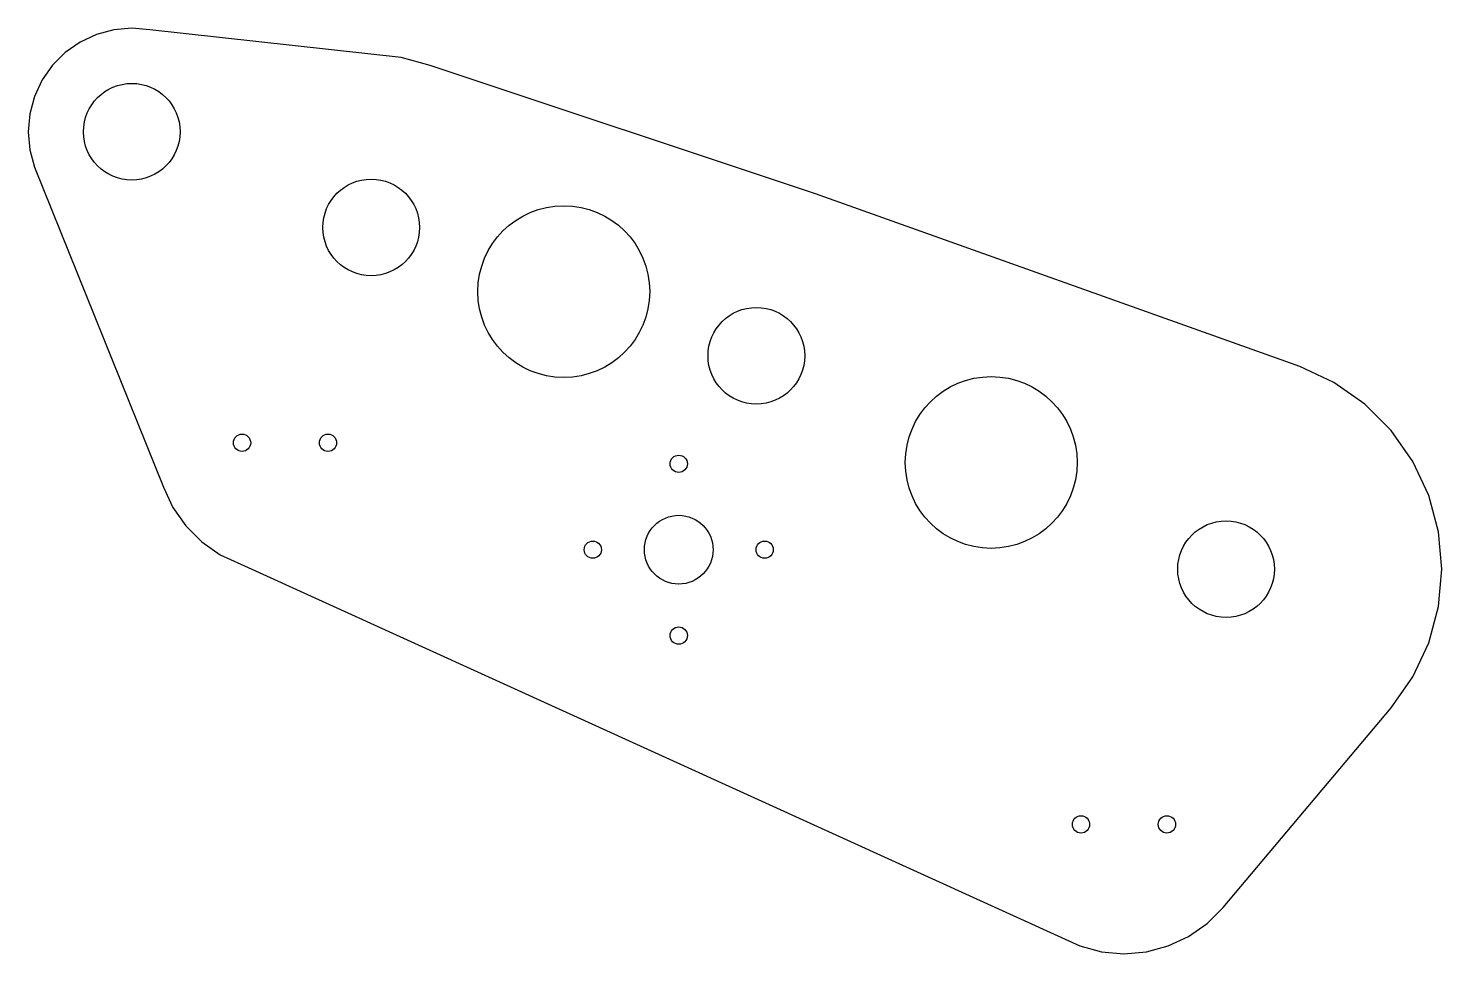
# Model space of a CAD drawing. Header units: inches. Extents: x -2.9 to 13.5, y -2.5 to 8.3.
import ezdxf

# ---------------------------------------------------------------- set-up
doc = ezdxf.new("R2010")
doc.units = ezdxf.units.IN

msp = doc.modelspace()

# ---------------------------------------------------------------- linework, layer by layer
msp.add_lwpolyline([(-2.93783, 7.09245), (-2.91953, 6.88327), (-2.86518, 6.68046), (-1.36529, 2.9565), (-1.25436, 2.71863), (-1.10382, 2.50363), (-0.91823, 2.31804), (-0.70323, 2.16749), (-0.46535, 2.05657), (9.29673, -2.38612), (9.55025, -2.45405), (9.81172, -2.47692), (10.07319, -2.45405), (10.32671, -2.38612), (10.56459, -2.27519), (10.77959, -2.12465), (10.96518, -1.93906), (12.92243, 0.38689), (13.17333, 0.74523), (13.3582, 1.14168), (13.47142, 1.56422), (13.50955, 2), (13.47142, 2.43578), (13.3582, 2.85832), (13.17333, 3.25477), (12.92243, 3.61311), (12.61311, 3.92243), (12.25478, 4.17333), (11.85832, 4.3582), (6.22087, 6.37101), (1.7389, 7.865), (1.40087, 7.95557), (-1.52407, 8.27873), (-1.73325, 8.29703), (-1.94242, 8.27873), (-2.14524, 8.22439), (-2.33554, 8.13565), (-2.50754, 8.01521), (-2.65601, 7.86674), (-2.77645, 7.69474), (-2.86518, 7.50444), (-2.91953, 7.30162)], close=True)
for centre, radius in [((-1.73325, 7.09245), 0.5625), ((1.05225, 5.97844), 0.5625), ((3.29323, 5.23144), 1), ((5.53422, 4.48445), 0.5625), ((8.26711, 3.24222), 1), ((-0.45036, 3.47149), 0.1005), ((0.54964, 3.47149), 0.1005), ((4.63131, 3.2268), 0.1005), ((4.63131, 2.2268), 0.4), ((11, 2), 0.5625), ((3.63131, 2.2268), 0.1005), ((5.63131, 2.2268), 0.1005), ((4.63131, 1.2268), 0.1005), ((9.31172, -0.97119), 0.1005), ((10.31172, -0.97119), 0.1005)]:
    msp.add_circle(centre, radius)

doc.saveas('drawing.dxf')
